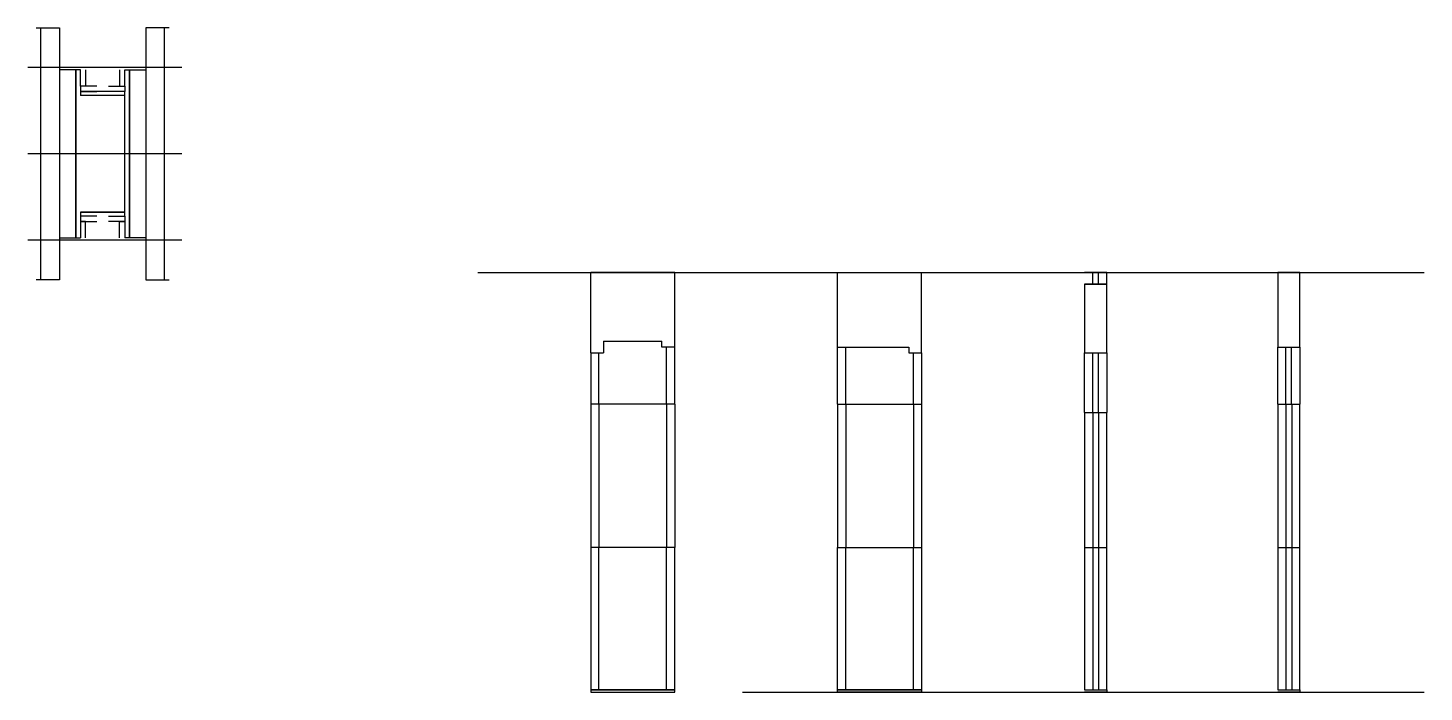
# Model space of a CAD drawing. Header units: metres. Extents: x 7751 to 8948, y 5502 to 6072.
import ezdxf

# ---------------------------------------------------------------- set-up
doc = ezdxf.new("R2010")
doc.units = ezdxf.units.M
for name, color, linetype in [('CHAPA', 7, 'Continuous'), ('COTA', 7, 'Continuous'), ('Hachura', 7, 'Continuous'), ('Madeira', 7, 'Continuous'), ('Nível', 7, 'Continuous'), ('Painéis', 7, 'Continuous'), ('Perfil Metálico', 7, 'Continuous'), ('SARR_2.2x7', 7, 'Continuous'), ('SARRAFO', 7, 'Continuous')]:
    doc.layers.add(name, color=color, linetype=linetype)

msp = doc.modelspace()

# ---------------------------------------------------------------- linework, layer by layer
at = {"layer": 'CHAPA', "color": 7, "lineweight": 25}
for points in [[(7795.9, 6036.3), (7791.9, 6036.3), (7791.9, 5892.3), (7795.9, 5892.3)], [(7795.9, 6036.3), (7791.9, 6036.3), (7791.9, 5892.3), (7795.9, 5892.3)], [(7833.9, 6036.3), (7837.9, 6036.3), (7837.9, 5892.3), (7833.9, 5892.3)], [(7833.9, 6036.3), (7837.9, 6036.3), (7837.9, 5892.3), (7833.9, 5892.3)], [(7833.9, 6014.3), (7833.9, 6017.9), (7795.9, 6017.9), (7795.9, 6014.3)], [(7833.9, 6014.3), (7833.9, 6017.9), (7795.9, 6017.9), (7795.9, 6014.3)], [(7833.9, 5910.7), (7833.9, 5914.3), (7795.9, 5914.3), (7795.9, 5910.7)], [(7833.9, 5910.7), (7833.9, 5914.3), (7795.9, 5914.3), (7795.9, 5910.7)]]:
    msp.add_lwpolyline(points, dxfattribs=at)
at = {"layer": 'COTA', "color": 7, "lineweight": 25}
for p, q in [((8233.6, 5793.4), (8233.6, 5862.4)), ((8305.6, 5862.4), (8233.6, 5862.4)), ((8305.6, 5798.4), (8305.6, 5862.4)), ((8445.2, 5798.4), (8445.2, 5862.4)), ((8445.2, 5862.4), (8517.2, 5862.4)), ((8517.2, 5793.4), (8517.2, 5862.4))]:
    msp.add_line(p, q, dxfattribs=at)
for points in [[(8841.7, 5798.4), (8841.7, 5862.4), (8822.7, 5862.4), (8822.7, 5798.4)], [(8676.1, 5793.4), (8676.1, 5852.4), (8657.1, 5852.4), (8657.1, 5793.4)]]:
    msp.add_lwpolyline(points, dxfattribs=at)
at = {"layer": 'Hachura', "color": 7, "lineweight": 25}
for p, q in [((7882.7, 6038.3), (7750.9, 6038.3)), ((7882.7, 5964.3), (7750.9, 5964.3)), ((7882.7, 5890.3), (7750.9, 5890.3))]:
    msp.add_line(p, q, dxfattribs=at)
at = {"layer": 'Madeira', "color": 7, "lineweight": 25}
for points in [[(7777.8, 5892.3), (7791.8, 5892.3), (7791.8, 6036.3), (7777.8, 6036.3)], [(7851.9, 5892.3), (7837.9, 5892.3), (7837.9, 6036.3), (7851.9, 6036.3)]]:
    msp.add_lwpolyline(points, dxfattribs=at)
at = {"layer": 'Nível', "color": 7, "lineweight": 25}
for p, q in [((8136.7, 5862.4), (8948.2, 5862.4)), ((8363.6, 5502.4), (8948.2, 5502.4))]:
    msp.add_line(p, q, dxfattribs=at)
at = {"layer": 'Painéis', "color": 7, "lineweight": 25}
for p, q in [((8244.6, 5803.4), (8294.6, 5803.4)), ((8244.6, 5803.4), (8244.6, 5793.4)), ((8294.6, 5798.4), (8294.6, 5803.4)), ((8305.6, 5798.4), (8294.6, 5798.4)), ((8305.6, 5749.4), (8305.6, 5798.4)), ((8445.2, 5749.4), (8445.2, 5798.4)), ((8445.2, 5798.4), (8506.2, 5798.4)), ((8506.2, 5798.4), (8506.2, 5793.4)), ((8822.7, 5749.4), (8822.7, 5798.4)), ((8822.7, 5798.4), (8841.7, 5798.4)), ((8841.7, 5798.4), (8841.7, 5749.4)), ((8233.6, 5793.4), (8233.6, 5749.4)), ((8233.6, 5793.4), (8244.6, 5793.4)), ((8506.2, 5793.4), (8517.2, 5793.4)), ((8517.2, 5793.4), (8517.2, 5749.4)), ((8657.1, 5742.4), (8657.1, 5793.4)), ((8657.1, 5793.4), (8676.1, 5793.4)), ((8676.1, 5793.4), (8676.1, 5742.4)), ((8305.6, 5749.4), (8233.6, 5749.4)), ((8233.6, 5749.4), (8233.6, 5626.4)), ((8305.6, 5749.4), (8305.6, 5626.4)), ((8445.2, 5749.4), (8517.2, 5749.4)), ((8445.2, 5749.4), (8445.2, 5626.4)), ((8517.2, 5749.4), (8517.2, 5626.4)), ((8822.7, 5749.4), (8822.7, 5504.4)), ((8822.7, 5749.4), (8841.7, 5749.4)), ((8822.7, 5749.4), (8841.7, 5749.4)), ((8822.7, 5749.4), (8841.7, 5749.4)), ((8841.7, 5504.4), (8841.7, 5749.4)), ((8657.1, 5742.4), (8657.1, 5504.4)), ((8657.1, 5742.4), (8676.1, 5742.4)), ((8657.1, 5742.4), (8676.1, 5742.4)), ((8657.1, 5742.4), (8676.1, 5742.4)), ((8676.1, 5504.4), (8676.1, 5742.4)), ((8233.6, 5626.4), (8233.6, 5502.4)), ((8305.6, 5626.4), (8233.6, 5626.4)), ((8305.6, 5502.4), (8305.6, 5626.4)), ((8445.2, 5502.4), (8445.2, 5626.4)), ((8445.2, 5626.4), (8517.2, 5626.4)), ((8517.2, 5626.4), (8517.2, 5502.4)), ((8657.1, 5626.4), (8676.1, 5626.4)), ((8822.7, 5626.4), (8841.7, 5626.4)), ((8233.6, 5504.4), (8305.6, 5504.4)), ((8517.2, 5504.4), (8445.2, 5504.4)), ((8657.1, 5504.4), (8676.1, 5504.4)), ((8822.7, 5504.4), (8841.7, 5504.4))]:
    msp.add_line(p, q, dxfattribs=at)
for points in [[(7795.9, 5914.3), (7833.9, 5914.3), (7833.9, 6014.3), (7795.9, 6014.3)], [(8657.1, 5852.4), (8676.1, 5852.4), (8676.1, 5862.4), (8657.1, 5862.4)], [(8305.6, 5504.4), (8233.6, 5504.4), (8233.6, 5502.4), (8305.6, 5502.4)], [(8445.2, 5504.4), (8517.2, 5504.4), (8517.2, 5502.4), (8445.2, 5502.4)], [(8657.1, 5504.4), (8676.1, 5504.4), (8676.1, 5502.4), (8657.1, 5502.4)], [(8822.7, 5504.4), (8841.7, 5504.4), (8841.7, 5502.4), (8822.7, 5502.4)]]:
    msp.add_lwpolyline(points, dxfattribs=at)
at = {"layer": 'Perfil Metálico', "color": 7, "lineweight": 25}
for points in [[(7757.9, 6072.3), (7777.9, 6072.3), (7777.9, 5856.3), (7757.9, 5856.3)], [(7773.9, 5856.3), (7761.9, 5856.3), (7761.9, 6072.3), (7773.9, 6072.3)], [(7871.9, 6072.3), (7851.9, 6072.3), (7851.9, 5856.3), (7871.9, 5856.3)], [(7855.9, 5856.3), (7867.9, 5856.3), (7867.9, 6072.3), (7855.9, 6072.3)]]:
    msp.add_lwpolyline(points, dxfattribs=at)
at = {"layer": 'SARR_2.2x7', "color": 7, "lineweight": 25}
for p, q in [((8664.1, 5852.4), (8664.1, 5862.4)), ((8669.1, 5852.4), (8669.1, 5862.4)), ((8298.6, 5749.4), (8298.6, 5798.4)), ((8452.2, 5749.4), (8452.2, 5798.4)), ((8829.7, 5749.4), (8829.7, 5798.4)), ((8834.6, 5749.4), (8834.6, 5798.4)), ((8240.6, 5749.4), (8240.6, 5793.4)), ((8510.2, 5749.4), (8510.2, 5793.4)), ((8664.1, 5742.4), (8664.1, 5793.4)), ((8669, 5742.4), (8669, 5793.4)), ((8240.6, 5749.4), (8240.6, 5626.4)), ((8298.6, 5749.4), (8298.6, 5626.4)), ((8452.2, 5749.4), (8452.2, 5626.4)), ((8510.2, 5749.4), (8510.2, 5626.4)), ((8829.7, 5749.4), (8829.7, 5504.4)), ((8834.7, 5749.4), (8834.7, 5504.4)), ((8664.1, 5742.4), (8664.1, 5504.4)), ((8669.1, 5742.4), (8669.1, 5504.4)), ((8240.6, 5504.4), (8240.6, 5626.4)), ((8298.6, 5504.4), (8298.6, 5626.4)), ((8452.2, 5504.4), (8452.2, 5626.4)), ((8510.2, 5504.4), (8510.2, 5626.4)), ((8240.6, 5504.4), (8240.6, 5504.4)), ((8298.6, 5504.4), (8298.6, 5504.4)), ((8452.2, 5504.4), (8452.2, 5504.4)), ((8510.2, 5504.4), (8510.2, 5504.4))]:
    msp.add_line(p, q, dxfattribs=at)
at = {"layer": 'SARRAFO', "color": 7, "lineweight": 25}
for points in [[(7800.3, 6036.3), (7800.3, 6022.3), (7795.9, 6022.3), (7795.9, 6036.3)], [(7829.5, 6036.3), (7829.5, 6022.3), (7833.9, 6022.3), (7833.9, 6036.3)], [(7809.9, 6022.3), (7795.9, 6022.3), (7795.9, 6017.9), (7809.9, 6017.9)], [(7819.9, 6022.3), (7833.9, 6022.3), (7833.9, 6017.9), (7819.9, 6017.9)], [(7809.9, 5910.7), (7795.9, 5910.7), (7795.9, 5906.3), (7809.9, 5906.3)], [(7800.3, 5892.3), (7800.3, 5906.3), (7795.9, 5906.3), (7795.9, 5892.3)], [(7819.9, 5910.7), (7833.9, 5910.7), (7833.9, 5906.3), (7819.9, 5906.3)], [(7829.5, 5892.3), (7829.5, 5906.3), (7833.9, 5906.3), (7833.9, 5892.3)]]:
    msp.add_lwpolyline(points, dxfattribs=at)

doc.saveas('drawing.dxf')
